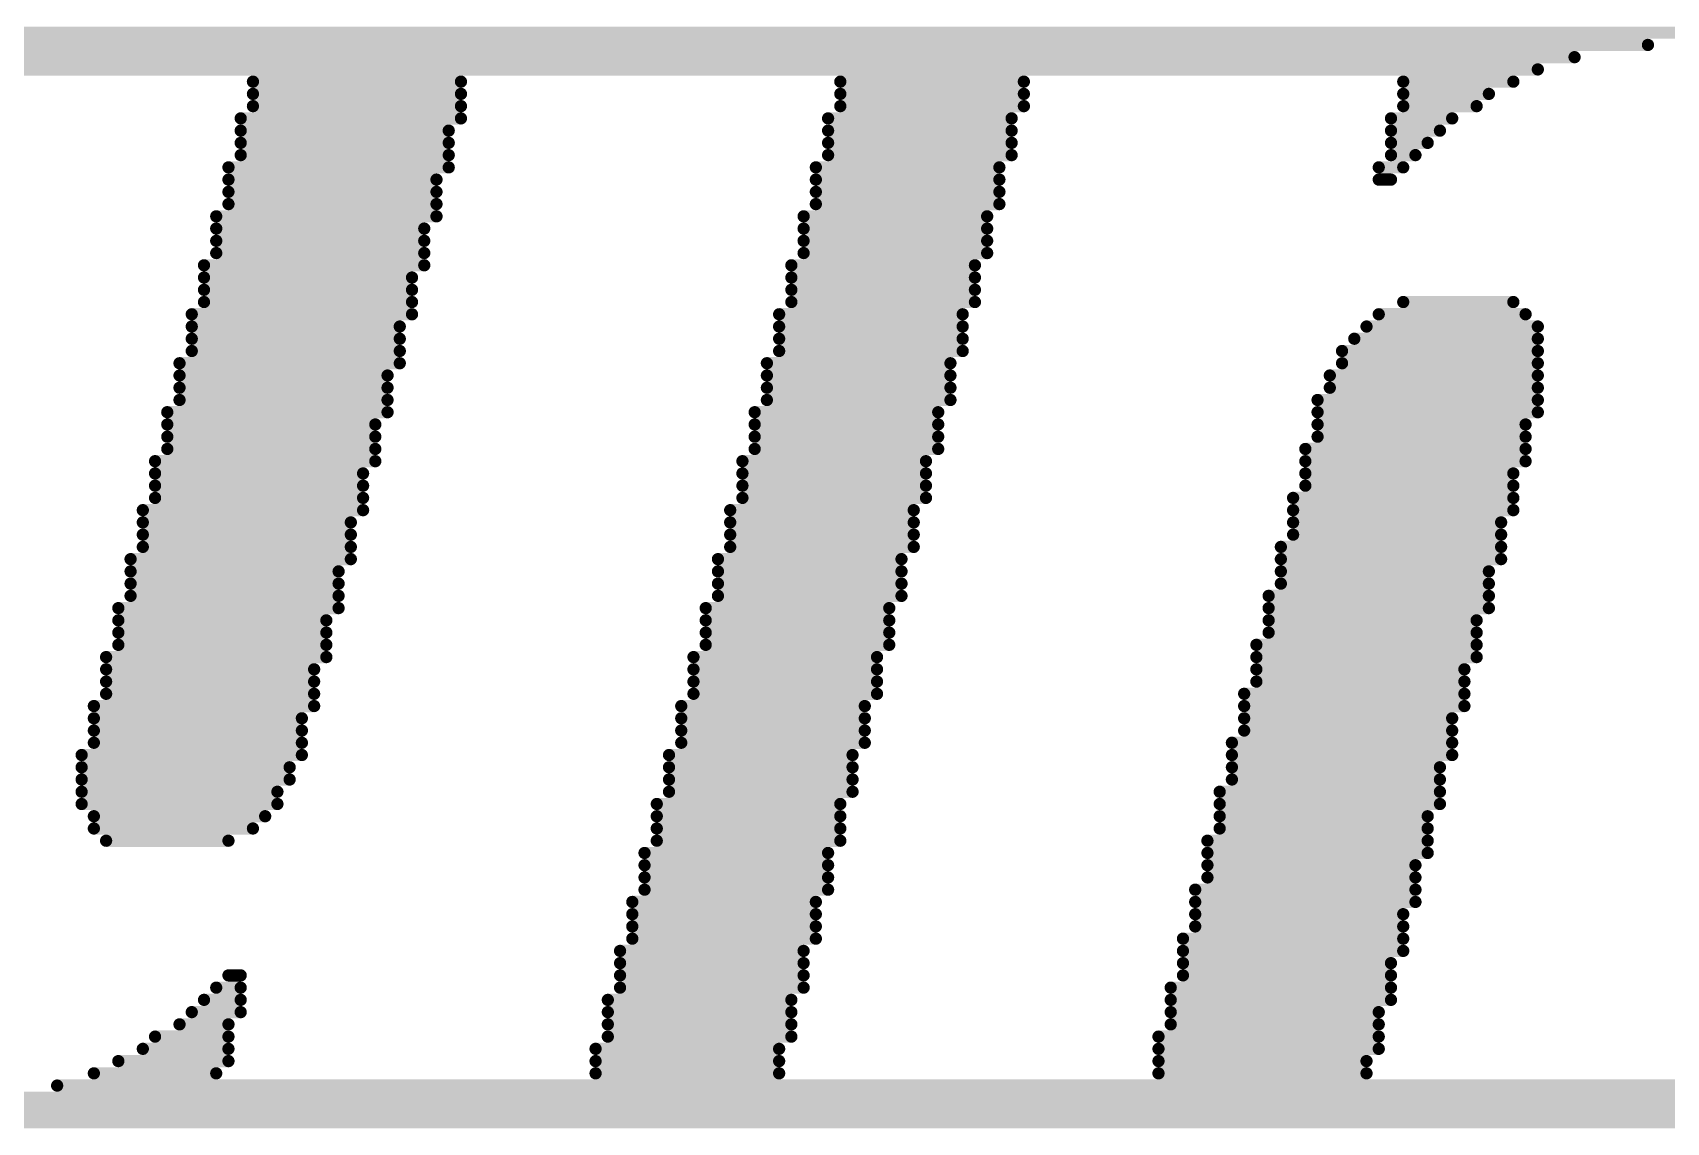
# Model space of a CAD drawing. Header units: millimetres. Extents: x 5 to 297, y 5 to 198.
# Drawn here: x 162.08 to 168.86, y 30.18 to 34.7 of the extents above; entities that cross this region are included whole.
import ezdxf

# ---------------------------------------------------------------- set-up
doc = ezdxf.new("R2010")
doc.units = ezdxf.units.MM
doc.layers.add('Mechanical16', color=56, linetype='Continuous')

msp = doc.modelspace()

# ---------------------------------------------------------------- linework, layer by layer
at = {"layer": 'Mechanical16', "const_width": 0.0508}
for points in [[(158.0134, 34.6964), (175.133, 34.6964)], [(158.0134, 34.6456), (168.783, 34.6456)], [(157.9626, 34.5948), (168.4782, 34.5948)], [(158.623, 34.544), (168.3258, 34.544)], [(162.9918, 34.4932), (163.8554, 34.4932)], [(162.9918, 34.4424), (163.8554, 34.4424)], [(165.4302, 34.4932), (166.1922, 34.4932)], [(165.4302, 34.4424), (166.1922, 34.4424)], [(167.767, 34.4932), (168.2242, 34.4932)], [(167.767, 34.4424), (168.1226, 34.4424)], [(162.9918, 34.3916), (163.8554, 34.3916)], [(165.4302, 34.3916), (166.1922, 34.3916)], [(167.767, 34.3916), (168.0718, 34.3916)], [(162.941, 34.3408), (163.8554, 34.3408)], [(165.3794, 34.3408), (166.1414, 34.3408)], [(167.7162, 34.3408), (167.9702, 34.3408)], [(162.941, 34.29), (163.8046, 34.29)], [(162.941, 34.2392), (163.8046, 34.2392)], [(165.3794, 34.29), (166.1414, 34.29)], [(165.3794, 34.2392), (166.1414, 34.2392)], [(167.7162, 34.29), (167.9194, 34.29)], [(167.7162, 34.2392), (167.8686, 34.2392)], [(162.941, 34.1884), (163.8046, 34.1884)], [(165.3794, 34.1884), (166.1414, 34.1884)], [(167.7162, 34.1884), (167.8178, 34.1884)], [(162.8902, 34.1376), (163.8046, 34.1376)], [(165.3286, 34.1376), (166.0906, 34.1376)], [(167.6654, 34.1376), (167.767, 34.1376)], [(162.8902, 34.0868), (163.7538, 34.0868)], [(162.8902, 34.036), (163.7538, 34.036)], [(165.3286, 34.0868), (166.0906, 34.0868)], [(165.3286, 34.036), (166.0906, 34.036)], [(167.6654, 34.0868), (167.7162, 34.0868)], [(162.8902, 33.9852), (163.7538, 33.9852)], [(165.3286, 33.9852), (166.0906, 33.9852)], [(162.8394, 33.9344), (163.7538, 33.9344)], [(162.8394, 33.8836), (163.703, 33.8836)], [(165.2778, 33.9344), (166.0398, 33.9344)], [(165.2778, 33.8836), (166.0398, 33.8836)], [(162.8394, 33.8328), (163.703, 33.8328)], [(165.2778, 33.8328), (166.0398, 33.8328)], [(162.8394, 33.782), (163.703, 33.782)], [(165.2778, 33.782), (166.0398, 33.782)], [(162.7886, 33.7312), (163.703, 33.7312)], [(162.7886, 33.6804), (163.6522, 33.6804)], [(165.227, 33.7312), (165.989, 33.7312)], [(165.227, 33.6804), (165.989, 33.6804)], [(162.7886, 33.6296), (163.6522, 33.6296)], [(165.227, 33.6296), (165.989, 33.6296)], [(162.7886, 33.5788), (163.6522, 33.5788)], [(165.227, 33.5788), (165.989, 33.5788)], [(167.767, 33.5788), (168.2242, 33.5788)], [(162.7378, 33.528), (163.6522, 33.528)], [(162.7378, 33.4772), (163.6014, 33.4772)], [(165.1762, 33.528), (165.9382, 33.528)], [(165.1762, 33.4772), (165.9382, 33.4772)], [(167.6146, 33.4772), (168.3258, 33.4772)], [(167.6654, 33.528), (168.275, 33.528)], [(162.7378, 33.4264), (163.6014, 33.4264)], [(165.1762, 33.4264), (165.9382, 33.4264)], [(167.5638, 33.4264), (168.3258, 33.4264)], [(162.7378, 33.3756), (163.6014, 33.3756)], [(165.1762, 33.3756), (165.9382, 33.3756)], [(167.513, 33.3756), (168.3258, 33.3756)], [(162.687, 33.3248), (163.6014, 33.3248)], [(162.687, 33.274), (163.5506, 33.274)], [(165.1254, 33.3248), (165.8874, 33.3248)], [(165.1254, 33.274), (165.8874, 33.274)], [(167.4622, 33.274), (168.3258, 33.274)], [(167.513, 33.3248), (168.3258, 33.3248)], [(162.687, 33.2232), (163.5506, 33.2232)], [(165.1254, 33.2232), (165.8874, 33.2232)], [(167.4622, 33.2232), (168.3258, 33.2232)], [(162.687, 33.1724), (163.5506, 33.1724)], [(165.1254, 33.1724), (165.8874, 33.1724)], [(167.4114, 33.1724), (168.3258, 33.1724)], [(162.6362, 33.1216), (163.5506, 33.1216)], [(162.6362, 33.0708), (163.4998, 33.0708)], [(165.0746, 33.1216), (165.8366, 33.1216)], [(165.0746, 33.0708), (165.8366, 33.0708)], [(167.4114, 33.1216), (168.3258, 33.1216)], [(167.4114, 33.0708), (168.275, 33.0708)], [(162.6362, 33.02), (163.4998, 33.02)], [(165.0746, 33.02), (165.8366, 33.02)], [(167.4114, 33.02), (168.275, 33.02)], [(162.6362, 32.9692), (163.4998, 32.9692)], [(165.0746, 32.9692), (165.8366, 32.9692)], [(167.3606, 32.9692), (168.275, 32.9692)], [(162.5854, 32.9184), (163.4998, 32.9184)], [(162.5854, 32.8676), (163.449, 32.8676)], [(165.0238, 32.9184), (165.7858, 32.9184)], [(165.0238, 32.8676), (165.7858, 32.8676)], [(167.3606, 32.9184), (168.275, 32.9184)], [(167.3606, 32.8676), (168.2242, 32.8676)], [(162.5854, 32.8168), (163.449, 32.8168)], [(165.0238, 32.8168), (165.7858, 32.8168)], [(167.3606, 32.8168), (168.2242, 32.8168)], [(162.5854, 32.766), (163.449, 32.766)], [(165.0238, 32.766), (165.7858, 32.766)], [(167.3098, 32.766), (168.2242, 32.766)], [(162.5346, 32.7152), (163.449, 32.7152)], [(162.5346, 32.6644), (163.3982, 32.6644)], [(164.973, 32.7152), (165.735, 32.7152)], [(164.973, 32.6644), (165.735, 32.6644)], [(167.3098, 32.7152), (168.2242, 32.7152)], [(167.3098, 32.6644), (168.1734, 32.6644)], [(162.5346, 32.6136), (163.3982, 32.6136)], [(164.973, 32.6136), (165.735, 32.6136)], [(167.3098, 32.6136), (168.1734, 32.6136)], [(162.5346, 32.5628), (163.3982, 32.5628)], [(164.973, 32.5628), (165.735, 32.5628)], [(167.259, 32.5628), (168.1734, 32.5628)], [(162.4838, 32.512), (163.3982, 32.512)], [(162.4838, 32.4612), (163.3474, 32.4612)], [(164.9222, 32.512), (165.6842, 32.512)], [(164.9222, 32.4612), (165.6842, 32.4612)], [(167.259, 32.512), (168.1734, 32.512)], [(167.259, 32.4612), (168.1226, 32.4612)], [(162.4838, 32.4104), (163.3474, 32.4104)], [(164.9222, 32.4104), (165.6842, 32.4104)], [(167.259, 32.4104), (168.1226, 32.4104)], [(162.4838, 32.3596), (163.3474, 32.3596)], [(164.9222, 32.3596), (165.6842, 32.3596)], [(167.2082, 32.3596), (168.1226, 32.3596)], [(162.433, 32.3088), (163.3474, 32.3088)], [(162.433, 32.258), (163.2966, 32.258)], [(164.8714, 32.3088), (165.6334, 32.3088)], [(164.8714, 32.258), (165.6334, 32.258)], [(167.2082, 32.3088), (168.1226, 32.3088)], [(167.2082, 32.258), (168.0718, 32.258)], [(162.433, 32.2072), (163.2966, 32.2072)], [(164.8714, 32.2072), (165.6334, 32.2072)], [(167.2082, 32.2072), (168.0718, 32.2072)], [(162.433, 32.1564), (163.2966, 32.1564)], [(164.8714, 32.1564), (165.6334, 32.1564)], [(167.1574, 32.1564), (168.0718, 32.1564)], [(162.3822, 32.1056), (163.2966, 32.1056)], [(162.3822, 32.0548), (163.2458, 32.0548)], [(164.8206, 32.1056), (165.5826, 32.1056)], [(164.8206, 32.0548), (165.5826, 32.0548)], [(167.1574, 32.1056), (168.0718, 32.1056)], [(167.1574, 32.0548), (168.021, 32.0548)], [(162.3822, 32.004), (163.2458, 32.004)], [(164.8206, 32.004), (165.5826, 32.004)], [(167.1574, 32.004), (168.021, 32.004)], [(162.3822, 31.9532), (163.2458, 31.9532)], [(164.8206, 31.9532), (165.5826, 31.9532)], [(167.1066, 31.9532), (168.021, 31.9532)], [(162.3314, 31.9024), (163.2458, 31.9024)], [(162.3314, 31.8516), (163.195, 31.8516)], [(164.7698, 31.9024), (165.5318, 31.9024)], [(164.7698, 31.8516), (165.5318, 31.8516)], [(167.1066, 31.9024), (168.021, 31.9024)], [(167.1066, 31.8516), (167.9702, 31.8516)], [(162.3314, 31.8008), (163.195, 31.8008)], [(164.7698, 31.8008), (165.5318, 31.8008)], [(167.1066, 31.8008), (167.9702, 31.8008)], [(162.3314, 31.75), (163.195, 31.75)], [(164.7698, 31.75), (165.5318, 31.75)], [(167.0558, 31.75), (167.9702, 31.75)], [(162.2806, 31.6992), (163.195, 31.6992)], [(162.2806, 31.6484), (163.1442, 31.6484)], [(164.719, 31.6992), (165.481, 31.6992)], [(164.719, 31.6484), (165.481, 31.6484)], [(167.0558, 31.6992), (167.9702, 31.6992)], [(167.0558, 31.6484), (167.9194, 31.6484)], [(162.2806, 31.5976), (163.1442, 31.5976)], [(164.719, 31.5976), (165.481, 31.5976)], [(167.0558, 31.5976), (167.9194, 31.5976)], [(162.2806, 31.5468), (163.0934, 31.5468)], [(164.719, 31.5468), (165.481, 31.5468)], [(167.005, 31.5468), (167.9194, 31.5468)], [(162.2806, 31.496), (163.0934, 31.496)], [(162.3314, 31.4452), (163.0426, 31.4452)], [(164.6682, 31.496), (165.4302, 31.496)], [(164.6682, 31.4452), (165.4302, 31.4452)], [(167.005, 31.496), (167.9194, 31.496)], [(167.005, 31.4452), (167.8686, 31.4452)], [(162.3314, 31.3944), (162.9918, 31.3944)], [(164.6682, 31.3944), (165.4302, 31.3944)], [(167.005, 31.3944), (167.8686, 31.3944)], [(162.3822, 31.3436), (162.8902, 31.3436)], [(164.6682, 31.3436), (165.4302, 31.3436)], [(166.9542, 31.3436), (167.8686, 31.3436)], [(164.6174, 31.2928), (165.3794, 31.2928)], [(164.6174, 31.242), (165.3794, 31.242)], [(166.9542, 31.2928), (167.8686, 31.2928)], [(166.9542, 31.242), (167.8178, 31.242)], [(164.6174, 31.1912), (165.3794, 31.1912)], [(166.9542, 31.1912), (167.8178, 31.1912)], [(164.6174, 31.1404), (165.3794, 31.1404)], [(166.9034, 31.1404), (167.8178, 31.1404)], [(164.5666, 31.0896), (165.3286, 31.0896)], [(164.5666, 31.0388), (165.3286, 31.0388)], [(166.9034, 31.0896), (167.8178, 31.0896)], [(166.9034, 31.0388), (167.767, 31.0388)], [(164.5666, 30.988), (165.3286, 30.988)], [(166.9034, 30.988), (167.767, 30.988)], [(164.5666, 30.9372), (165.3286, 30.9372)], [(166.8526, 30.9372), (167.767, 30.9372)], [(164.5158, 30.8864), (165.2778, 30.8864)], [(164.5158, 30.8356), (165.2778, 30.8356)], [(166.8526, 30.8864), (167.767, 30.8864)], [(166.8526, 30.8356), (167.7162, 30.8356)], [(162.8902, 30.7848), (162.941, 30.7848)], [(164.5158, 30.7848), (165.2778, 30.7848)], [(166.8526, 30.7848), (167.7162, 30.7848)], [(162.8394, 30.734), (162.941, 30.734)], [(164.5158, 30.734), (165.2778, 30.734)], [(166.8018, 30.734), (167.7162, 30.734)], [(162.7378, 30.6324), (162.941, 30.6324)], [(162.7886, 30.6832), (162.941, 30.6832)], [(164.465, 30.6832), (165.227, 30.6832)], [(164.465, 30.6324), (165.227, 30.6324)], [(166.8018, 30.6832), (167.7162, 30.6832)], [(166.8018, 30.6324), (167.6654, 30.6324)], [(162.687, 30.5816), (162.8902, 30.5816)], [(164.465, 30.5816), (165.227, 30.5816)], [(166.8018, 30.5816), (167.6654, 30.5816)], [(162.5854, 30.5308), (162.8902, 30.5308)], [(164.465, 30.5308), (165.227, 30.5308)], [(166.751, 30.5308), (167.6654, 30.5308)], [(162.433, 30.4292), (162.8902, 30.4292)], [(162.5346, 30.48), (162.8902, 30.48)], [(164.4142, 30.48), (165.1762, 30.48)], [(164.4142, 30.4292), (165.1762, 30.4292)], [(166.751, 30.48), (167.6654, 30.48)], [(166.751, 30.4292), (167.6146, 30.4292)], [(162.3314, 30.3784), (162.8394, 30.3784)], [(164.4142, 30.3784), (165.1762, 30.3784)], [(166.751, 30.3784), (167.6146, 30.3784)], [(162.179, 30.3276), (175.133, 30.3276)], [(145.161, 30.226), (175.133, 30.226)], [(161.925, 30.2768), (175.133, 30.2768)], [(145.161, 30.1752), (175.133, 30.1752)]]:
    msp.add_lwpolyline(points, dxfattribs=at)
at = {"layer": 'Mechanical16', "const_width": 0.0254}
for points in [[(168.7703, 34.6456, 1), (168.7957, 34.6456, 1)], [(168.4655, 34.5948, 1), (168.4909, 34.5948, 1)], [(168.3131, 34.544, 1), (168.3385, 34.544, 1)], [(162.9791, 34.4932, 1), (163.0045, 34.4932, 1)], [(162.9791, 34.4424, 1), (163.0045, 34.4424, 1)], [(163.8427, 34.4932, 1), (163.8681, 34.4932, 1)], [(163.8427, 34.4424, 1), (163.8681, 34.4424, 1)], [(165.4175, 34.4932, 1), (165.4429, 34.4932, 1)], [(165.4175, 34.4424, 1), (165.4429, 34.4424, 1)], [(166.1795, 34.4932, 1), (166.2049, 34.4932, 1)], [(166.1795, 34.4424, 1), (166.2049, 34.4424, 1)], [(167.7543, 34.4932, 1), (167.7797, 34.4932, 1)], [(167.7543, 34.4424, 1), (167.7797, 34.4424, 1)], [(168.1099, 34.4424, 1), (168.1353, 34.4424, 1)], [(168.2115, 34.4932, 1), (168.2369, 34.4932, 1)], [(162.9791, 34.3916, 1), (163.0045, 34.3916, 1)], [(163.8427, 34.3916, 1), (163.8681, 34.3916, 1)], [(165.4175, 34.3916, 1), (165.4429, 34.3916, 1)], [(166.1795, 34.3916, 1), (166.2049, 34.3916, 1)], [(167.7543, 34.3916, 1), (167.7797, 34.3916, 1)], [(168.0591, 34.3916, 1), (168.0845, 34.3916, 1)], [(162.9283, 34.3408, 1), (162.9537, 34.3408, 1)], [(163.8427, 34.3408, 1), (163.8681, 34.3408, 1)], [(165.3667, 34.3408, 1), (165.3921, 34.3408, 1)], [(166.1287, 34.3408, 1), (166.1541, 34.3408, 1)], [(167.7035, 34.3408, 1), (167.7289, 34.3408, 1)], [(167.9575, 34.3408, 1), (167.9829, 34.3408, 1)], [(162.9283, 34.29, 1), (162.9537, 34.29, 1)], [(162.9283, 34.2392, 1), (162.9537, 34.2392, 1)], [(163.7919, 34.29, 1), (163.8173, 34.29, 1)], [(163.7919, 34.2392, 1), (163.8173, 34.2392, 1)], [(165.3667, 34.29, 1), (165.3921, 34.29, 1)], [(165.3667, 34.2392, 1), (165.3921, 34.2392, 1)], [(166.1287, 34.29, 1), (166.1541, 34.29, 1)], [(166.1287, 34.2392, 1), (166.1541, 34.2392, 1)], [(167.7035, 34.29, 1), (167.7289, 34.29, 1)], [(167.7035, 34.2392, 1), (167.7289, 34.2392, 1)], [(167.8559, 34.2392, 1), (167.8813, 34.2392, 1)], [(167.9067, 34.29, 1), (167.9321, 34.29, 1)], [(162.9283, 34.1884, 1), (162.9537, 34.1884, 1)], [(163.7919, 34.1884, 1), (163.8173, 34.1884, 1)], [(165.3667, 34.1884, 1), (165.3921, 34.1884, 1)], [(166.1287, 34.1884, 1), (166.1541, 34.1884, 1)], [(167.7035, 34.1884, 1), (167.7289, 34.1884, 1)], [(167.8051, 34.1884, 1), (167.8305, 34.1884, 1)], [(162.8775, 34.1376, 1), (162.9029, 34.1376, 1)], [(163.7919, 34.1376, 1), (163.8173, 34.1376, 1)], [(165.3159, 34.1376, 1), (165.3413, 34.1376, 1)], [(166.0779, 34.1376, 1), (166.1033, 34.1376, 1)], [(167.6527, 34.1376, 1), (167.6781, 34.1376, 1)], [(167.7543, 34.1376, 1), (167.7797, 34.1376, 1)], [(162.8775, 34.0868, 1), (162.9029, 34.0868, 1)], [(162.8775, 34.036, 1), (162.9029, 34.036, 1)], [(163.7411, 34.0868, 1), (163.7665, 34.0868, 1)], [(163.7411, 34.036, 1), (163.7665, 34.036, 1)], [(165.3159, 34.0868, 1), (165.3413, 34.0868, 1)], [(165.3159, 34.036, 1), (165.3413, 34.036, 1)], [(166.0779, 34.0868, 1), (166.1033, 34.0868, 1)], [(166.0779, 34.036, 1), (166.1033, 34.036, 1)], [(167.6527, 34.0868, 1), (167.6781, 34.0868, 1)], [(167.7035, 34.0868, 1), (167.7289, 34.0868, 1)], [(162.8775, 33.9852, 1), (162.9029, 33.9852, 1)], [(163.7411, 33.9852, 1), (163.7665, 33.9852, 1)], [(165.3159, 33.9852, 1), (165.3413, 33.9852, 1)], [(166.0779, 33.9852, 1), (166.1033, 33.9852, 1)], [(162.8267, 33.9344, 1), (162.8521, 33.9344, 1)], [(162.8267, 33.8836, 1), (162.8521, 33.8836, 1)], [(163.6903, 33.8836, 1), (163.7157, 33.8836, 1)], [(163.7411, 33.9344, 1), (163.7665, 33.9344, 1)], [(165.2651, 33.9344, 1), (165.2905, 33.9344, 1)], [(165.2651, 33.8836, 1), (165.2905, 33.8836, 1)], [(166.0271, 33.9344, 1), (166.0525, 33.9344, 1)], [(166.0271, 33.8836, 1), (166.0525, 33.8836, 1)], [(162.8267, 33.8328, 1), (162.8521, 33.8328, 1)], [(163.6903, 33.8328, 1), (163.7157, 33.8328, 1)], [(165.2651, 33.8328, 1), (165.2905, 33.8328, 1)], [(166.0271, 33.8328, 1), (166.0525, 33.8328, 1)], [(162.8267, 33.782, 1), (162.8521, 33.782, 1)], [(163.6903, 33.782, 1), (163.7157, 33.782, 1)], [(165.2651, 33.782, 1), (165.2905, 33.782, 1)], [(166.0271, 33.782, 1), (166.0525, 33.782, 1)], [(162.7759, 33.7312, 1), (162.8013, 33.7312, 1)], [(162.7759, 33.6804, 1), (162.8013, 33.6804, 1)], [(163.6395, 33.6804, 1), (163.6649, 33.6804, 1)], [(163.6903, 33.7312, 1), (163.7157, 33.7312, 1)], [(165.2143, 33.7312, 1), (165.2397, 33.7312, 1)], [(165.2143, 33.6804, 1), (165.2397, 33.6804, 1)], [(165.9763, 33.7312, 1), (166.0017, 33.7312, 1)], [(165.9763, 33.6804, 1), (166.0017, 33.6804, 1)], [(162.7759, 33.6296, 1), (162.8013, 33.6296, 1)], [(163.6395, 33.6296, 1), (163.6649, 33.6296, 1)], [(165.2143, 33.6296, 1), (165.2397, 33.6296, 1)], [(165.9763, 33.6296, 1), (166.0017, 33.6296, 1)], [(162.7759, 33.5788, 1), (162.8013, 33.5788, 1)], [(163.6395, 33.5788, 1), (163.6649, 33.5788, 1)], [(165.2143, 33.5788, 1), (165.2397, 33.5788, 1)], [(165.9763, 33.5788, 1), (166.0017, 33.5788, 1)], [(167.7543, 33.5788, 1), (167.7797, 33.5788, 1)], [(168.2115, 33.5788, 1), (168.2369, 33.5788, 1)], [(162.7251, 33.528, 1), (162.7505, 33.528, 1)], [(162.7251, 33.4772, 1), (162.7505, 33.4772, 1)], [(163.5887, 33.4772, 1), (163.6141, 33.4772, 1)], [(163.6395, 33.528, 1), (163.6649, 33.528, 1)], [(165.1635, 33.528, 1), (165.1889, 33.528, 1)], [(165.1635, 33.4772, 1), (165.1889, 33.4772, 1)], [(165.9255, 33.528, 1), (165.9509, 33.528, 1)], [(165.9255, 33.4772, 1), (165.9509, 33.4772, 1)], [(167.6019, 33.4772, 1), (167.6273, 33.4772, 1)], [(167.6527, 33.528, 1), (167.6781, 33.528, 1)], [(168.2623, 33.528, 1), (168.2877, 33.528, 1)], [(168.3131, 33.4772, 1), (168.3385, 33.4772, 1)], [(162.7251, 33.4264, 1), (162.7505, 33.4264, 1)], [(163.5887, 33.4264, 1), (163.6141, 33.4264, 1)], [(165.1635, 33.4264, 1), (165.1889, 33.4264, 1)], [(165.9255, 33.4264, 1), (165.9509, 33.4264, 1)], [(167.5511, 33.4264, 1), (167.5765, 33.4264, 1)], [(168.3131, 33.4264, 1), (168.3385, 33.4264, 1)], [(162.7251, 33.3756, 1), (162.7505, 33.3756, 1)], [(163.5887, 33.3756, 1), (163.6141, 33.3756, 1)], [(165.1635, 33.3756, 1), (165.1889, 33.3756, 1)], [(165.9255, 33.3756, 1), (165.9509, 33.3756, 1)], [(167.5003, 33.3756, 1), (167.5257, 33.3756, 1)], [(168.3131, 33.3756, 1), (168.3385, 33.3756, 1)], [(162.6743, 33.3248, 1), (162.6997, 33.3248, 1)], [(162.6743, 33.274, 1), (162.6997, 33.274, 1)], [(163.5379, 33.274, 1), (163.5633, 33.274, 1)], [(163.5887, 33.3248, 1), (163.6141, 33.3248, 1)], [(165.1127, 33.3248, 1), (165.1381, 33.3248, 1)], [(165.1127, 33.274, 1), (165.1381, 33.274, 1)], [(165.8747, 33.3248, 1), (165.9001, 33.3248, 1)], [(165.8747, 33.274, 1), (165.9001, 33.274, 1)], [(167.4495, 33.274, 1), (167.4749, 33.274, 1)], [(167.5003, 33.3248, 1), (167.5257, 33.3248, 1)], [(168.3131, 33.3248, 1), (168.3385, 33.3248, 1)], [(168.3131, 33.274, 1), (168.3385, 33.274, 1)], [(162.6743, 33.2232, 1), (162.6997, 33.2232, 1)], [(163.5379, 33.2232, 1), (163.5633, 33.2232, 1)], [(165.1127, 33.2232, 1), (165.1381, 33.2232, 1)], [(165.8747, 33.2232, 1), (165.9001, 33.2232, 1)], [(167.4495, 33.2232, 1), (167.4749, 33.2232, 1)], [(168.3131, 33.2232, 1), (168.3385, 33.2232, 1)], [(162.6743, 33.1724, 1), (162.6997, 33.1724, 1)], [(163.5379, 33.1724, 1), (163.5633, 33.1724, 1)], [(165.1127, 33.1724, 1), (165.1381, 33.1724, 1)], [(165.8747, 33.1724, 1), (165.9001, 33.1724, 1)], [(167.3987, 33.1724, 1), (167.4241, 33.1724, 1)], [(168.3131, 33.1724, 1), (168.3385, 33.1724, 1)], [(162.6235, 33.1216, 1), (162.6489, 33.1216, 1)], [(162.6235, 33.0708, 1), (162.6489, 33.0708, 1)], [(163.4871, 33.0708, 1), (163.5125, 33.0708, 1)], [(163.5379, 33.1216, 1), (163.5633, 33.1216, 1)], [(165.0619, 33.1216, 1), (165.0873, 33.1216, 1)], [(165.0619, 33.0708, 1), (165.0873, 33.0708, 1)], [(165.8239, 33.1216, 1), (165.8493, 33.1216, 1)], [(165.8239, 33.0708, 1), (165.8493, 33.0708, 1)], [(167.3987, 33.1216, 1), (167.4241, 33.1216, 1)], [(167.3987, 33.0708, 1), (167.4241, 33.0708, 1)], [(168.2623, 33.0708, 1), (168.2877, 33.0708, 1)], [(168.3131, 33.1216, 1), (168.3385, 33.1216, 1)], [(162.6235, 33.02, 1), (162.6489, 33.02, 1)], [(163.4871, 33.02, 1), (163.5125, 33.02, 1)], [(165.0619, 33.02, 1), (165.0873, 33.02, 1)], [(165.8239, 33.02, 1), (165.8493, 33.02, 1)], [(167.3987, 33.02, 1), (167.4241, 33.02, 1)], [(168.2623, 33.02, 1), (168.2877, 33.02, 1)], [(162.6235, 32.9692, 1), (162.6489, 32.9692, 1)], [(163.4871, 32.9692, 1), (163.5125, 32.9692, 1)], [(165.0619, 32.9692, 1), (165.0873, 32.9692, 1)], [(165.8239, 32.9692, 1), (165.8493, 32.9692, 1)], [(167.3479, 32.9692, 1), (167.3733, 32.9692, 1)], [(168.2623, 32.9692, 1), (168.2877, 32.9692, 1)], [(162.5727, 32.9184, 1), (162.5981, 32.9184, 1)], [(162.5727, 32.8676, 1), (162.5981, 32.8676, 1)], [(163.4363, 32.8676, 1), (163.4617, 32.8676, 1)], [(163.4871, 32.9184, 1), (163.5125, 32.9184, 1)], [(165.0111, 32.9184, 1), (165.0365, 32.9184, 1)], [(165.0111, 32.8676, 1), (165.0365, 32.8676, 1)], [(165.7731, 32.9184, 1), (165.7985, 32.9184, 1)], [(165.7731, 32.8676, 1), (165.7985, 32.8676, 1)], [(167.3479, 32.9184, 1), (167.3733, 32.9184, 1)], [(167.3479, 32.8676, 1), (167.3733, 32.8676, 1)], [(168.2115, 32.8676, 1), (168.2369, 32.8676, 1)], [(168.2623, 32.9184, 1), (168.2877, 32.9184, 1)], [(162.5727, 32.8168, 1), (162.5981, 32.8168, 1)], [(163.4363, 32.8168, 1), (163.4617, 32.8168, 1)], [(165.0111, 32.8168, 1), (165.0365, 32.8168, 1)], [(165.7731, 32.8168, 1), (165.7985, 32.8168, 1)], [(167.3479, 32.8168, 1), (167.3733, 32.8168, 1)], [(168.2115, 32.8168, 1), (168.2369, 32.8168, 1)], [(162.5727, 32.766, 1), (162.5981, 32.766, 1)], [(163.4363, 32.766, 1), (163.4617, 32.766, 1)], [(165.0111, 32.766, 1), (165.0365, 32.766, 1)], [(165.7731, 32.766, 1), (165.7985, 32.766, 1)], [(167.2971, 32.766, 1), (167.3225, 32.766, 1)], [(168.2115, 32.766, 1), (168.2369, 32.766, 1)], [(162.5219, 32.7152, 1), (162.5473, 32.7152, 1)], [(162.5219, 32.6644, 1), (162.5473, 32.6644, 1)], [(163.3855, 32.6644, 1), (163.4109, 32.6644, 1)], [(163.4363, 32.7152, 1), (163.4617, 32.7152, 1)], [(164.9603, 32.7152, 1), (164.9857, 32.7152, 1)], [(164.9603, 32.6644, 1), (164.9857, 32.6644, 1)], [(165.7223, 32.7152, 1), (165.7477, 32.7152, 1)], [(165.7223, 32.6644, 1), (165.7477, 32.6644, 1)], [(167.2971, 32.7152, 1), (167.3225, 32.7152, 1)], [(167.2971, 32.6644, 1), (167.3225, 32.6644, 1)], [(168.1607, 32.6644, 1), (168.1861, 32.6644, 1)], [(168.2115, 32.7152, 1), (168.2369, 32.7152, 1)], [(162.5219, 32.6136, 1), (162.5473, 32.6136, 1)], [(163.3855, 32.6136, 1), (163.4109, 32.6136, 1)], [(164.9603, 32.6136, 1), (164.9857, 32.6136, 1)], [(165.7223, 32.6136, 1), (165.7477, 32.6136, 1)], [(167.2971, 32.6136, 1), (167.3225, 32.6136, 1)], [(168.1607, 32.6136, 1), (168.1861, 32.6136, 1)], [(162.5219, 32.5628, 1), (162.5473, 32.5628, 1)], [(163.3855, 32.5628, 1), (163.4109, 32.5628, 1)], [(164.9603, 32.5628, 1), (164.9857, 32.5628, 1)], [(165.7223, 32.5628, 1), (165.7477, 32.5628, 1)], [(167.2463, 32.5628, 1), (167.2717, 32.5628, 1)], [(168.1607, 32.5628, 1), (168.1861, 32.5628, 1)], [(162.4711, 32.512, 1), (162.4965, 32.512, 1)], [(162.4711, 32.4612, 1), (162.4965, 32.4612, 1)], [(163.3347, 32.4612, 1), (163.3601, 32.4612, 1)], [(163.3855, 32.512, 1), (163.4109, 32.512, 1)], [(164.9095, 32.512, 1), (164.9349, 32.512, 1)], [(164.9095, 32.4612, 1), (164.9349, 32.4612, 1)], [(165.6715, 32.512, 1), (165.6969, 32.512, 1)], [(165.6715, 32.4612, 1), (165.6969, 32.4612, 1)], [(167.2463, 32.512, 1), (167.2717, 32.512, 1)], [(167.2463, 32.4612, 1), (167.2717, 32.4612, 1)], [(168.1099, 32.4612, 1), (168.1353, 32.4612, 1)], [(168.1607, 32.512, 1), (168.1861, 32.512, 1)], [(162.4711, 32.4104, 1), (162.4965, 32.4104, 1)], [(163.3347, 32.4104, 1), (163.3601, 32.4104, 1)], [(164.9095, 32.4104, 1), (164.9349, 32.4104, 1)], [(165.6715, 32.4104, 1), (165.6969, 32.4104, 1)], [(167.2463, 32.4104, 1), (167.2717, 32.4104, 1)], [(168.1099, 32.4104, 1), (168.1353, 32.4104, 1)], [(162.4711, 32.3596, 1), (162.4965, 32.3596, 1)], [(163.3347, 32.3596, 1), (163.3601, 32.3596, 1)], [(164.9095, 32.3596, 1), (164.9349, 32.3596, 1)], [(165.6715, 32.3596, 1), (165.6969, 32.3596, 1)], [(167.1955, 32.3596, 1), (167.2209, 32.3596, 1)], [(168.1099, 32.3596, 1), (168.1353, 32.3596, 1)], [(162.4203, 32.3088, 1), (162.4457, 32.3088, 1)], [(162.4203, 32.258, 1), (162.4457, 32.258, 1)], [(163.2839, 32.258, 1), (163.3093, 32.258, 1)], [(163.3347, 32.3088, 1), (163.3601, 32.3088, 1)], [(164.8587, 32.3088, 1), (164.8841, 32.3088, 1)], [(164.8587, 32.258, 1), (164.8841, 32.258, 1)], [(165.6207, 32.3088, 1), (165.6461, 32.3088, 1)], [(165.6207, 32.258, 1), (165.6461, 32.258, 1)], [(167.1955, 32.3088, 1), (167.2209, 32.3088, 1)], [(167.1955, 32.258, 1), (167.2209, 32.258, 1)], [(168.0591, 32.258, 1), (168.0845, 32.258, 1)], [(168.1099, 32.3088, 1), (168.1353, 32.3088, 1)], [(162.4203, 32.2072, 1), (162.4457, 32.2072, 1)], [(163.2839, 32.2072, 1), (163.3093, 32.2072, 1)], [(164.8587, 32.2072, 1), (164.8841, 32.2072, 1)], [(165.6207, 32.2072, 1), (165.6461, 32.2072, 1)], [(167.1955, 32.2072, 1), (167.2209, 32.2072, 1)], [(168.0591, 32.2072, 1), (168.0845, 32.2072, 1)], [(162.4203, 32.1564, 1), (162.4457, 32.1564, 1)], [(163.2839, 32.1564, 1), (163.3093, 32.1564, 1)], [(164.8587, 32.1564, 1), (164.8841, 32.1564, 1)], [(165.6207, 32.1564, 1), (165.6461, 32.1564, 1)], [(167.1447, 32.1564, 1), (167.1701, 32.1564, 1)], [(168.0591, 32.1564, 1), (168.0845, 32.1564, 1)], [(162.3695, 32.1056, 1), (162.3949, 32.1056, 1)], [(162.3695, 32.0548, 1), (162.3949, 32.0548, 1)], [(163.2331, 32.0548, 1), (163.2585, 32.0548, 1)], [(163.2839, 32.1056, 1), (163.3093, 32.1056, 1)], [(164.8079, 32.1056, 1), (164.8333, 32.1056, 1)], [(164.8079, 32.0548, 1), (164.8333, 32.0548, 1)], [(165.5699, 32.1056, 1), (165.5953, 32.1056, 1)], [(165.5699, 32.0548, 1), (165.5953, 32.0548, 1)], [(167.1447, 32.1056, 1), (167.1701, 32.1056, 1)], [(167.1447, 32.0548, 1), (167.1701, 32.0548, 1)], [(168.0083, 32.0548, 1), (168.0337, 32.0548, 1)], [(168.0591, 32.1056, 1), (168.0845, 32.1056, 1)], [(162.3695, 32.004, 1), (162.3949, 32.004, 1)], [(163.2331, 32.004, 1), (163.2585, 32.004, 1)], [(164.8079, 32.004, 1), (164.8333, 32.004, 1)], [(165.5699, 32.004, 1), (165.5953, 32.004, 1)], [(167.1447, 32.004, 1), (167.1701, 32.004, 1)], [(168.0083, 32.004, 1), (168.0337, 32.004, 1)], [(162.3695, 31.9532, 1), (162.3949, 31.9532, 1)], [(163.2331, 31.9532, 1), (163.2585, 31.9532, 1)], [(164.8079, 31.9532, 1), (164.8333, 31.9532, 1)], [(165.5699, 31.9532, 1), (165.5953, 31.9532, 1)], [(167.0939, 31.9532, 1), (167.1193, 31.9532, 1)], [(168.0083, 31.9532, 1), (168.0337, 31.9532, 1)], [(162.3187, 31.9024, 1), (162.3441, 31.9024, 1)], [(162.3187, 31.8516, 1), (162.3441, 31.8516, 1)], [(163.1823, 31.8516, 1), (163.2077, 31.8516, 1)], [(163.2331, 31.9024, 1), (163.2585, 31.9024, 1)], [(164.7571, 31.9024, 1), (164.7825, 31.9024, 1)], [(164.7571, 31.8516, 1), (164.7825, 31.8516, 1)], [(165.5191, 31.9024, 1), (165.5445, 31.9024, 1)], [(165.5191, 31.8516, 1), (165.5445, 31.8516, 1)], [(167.0939, 31.9024, 1), (167.1193, 31.9024, 1)], [(167.0939, 31.8516, 1), (167.1193, 31.8516, 1)], [(167.9575, 31.8516, 1), (167.9829, 31.8516, 1)], [(168.0083, 31.9024, 1), (168.0337, 31.9024, 1)], [(162.3187, 31.8008, 1), (162.3441, 31.8008, 1)], [(163.1823, 31.8008, 1), (163.2077, 31.8008, 1)], [(164.7571, 31.8008, 1), (164.7825, 31.8008, 1)], [(165.5191, 31.8008, 1), (165.5445, 31.8008, 1)], [(167.0939, 31.8008, 1), (167.1193, 31.8008, 1)], [(167.9575, 31.8008, 1), (167.9829, 31.8008, 1)], [(162.3187, 31.75, 1), (162.3441, 31.75, 1)], [(163.1823, 31.75, 1), (163.2077, 31.75, 1)], [(164.7571, 31.75, 1), (164.7825, 31.75, 1)], [(165.5191, 31.75, 1), (165.5445, 31.75, 1)], [(167.0431, 31.75, 1), (167.0685, 31.75, 1)], [(167.9575, 31.75, 1), (167.9829, 31.75, 1)], [(162.2679, 31.6992, 1), (162.2933, 31.6992, 1)], [(162.2679, 31.6484, 1), (162.2933, 31.6484, 1)], [(163.1315, 31.6484, 1), (163.1569, 31.6484, 1)], [(163.1823, 31.6992, 1), (163.2077, 31.6992, 1)], [(164.7063, 31.6992, 1), (164.7317, 31.6992, 1)], [(164.7063, 31.6484, 1), (164.7317, 31.6484, 1)], [(165.4683, 31.6992, 1), (165.4937, 31.6992, 1)], [(165.4683, 31.6484, 1), (165.4937, 31.6484, 1)], [(167.0431, 31.6992, 1), (167.0685, 31.6992, 1)], [(167.0431, 31.6484, 1), (167.0685, 31.6484, 1)], [(167.9067, 31.6484, 1), (167.9321, 31.6484, 1)], [(167.9575, 31.6992, 1), (167.9829, 31.6992, 1)], [(162.2679, 31.5976, 1), (162.2933, 31.5976, 1)], [(163.1315, 31.5976, 1), (163.1569, 31.5976, 1)], [(164.7063, 31.5976, 1), (164.7317, 31.5976, 1)], [(165.4683, 31.5976, 1), (165.4937, 31.5976, 1)], [(167.0431, 31.5976, 1), (167.0685, 31.5976, 1)], [(167.9067, 31.5976, 1), (167.9321, 31.5976, 1)], [(162.2679, 31.5468, 1), (162.2933, 31.5468, 1)], [(163.0807, 31.5468, 1), (163.1061, 31.5468, 1)], [(164.7063, 31.5468, 1), (164.7317, 31.5468, 1)], [(165.4683, 31.5468, 1), (165.4937, 31.5468, 1)], [(166.9923, 31.5468, 1), (167.0177, 31.5468, 1)], [(167.9067, 31.5468, 1), (167.9321, 31.5468, 1)], [(162.2679, 31.496, 1), (162.2933, 31.496, 1)], [(162.3187, 31.4452, 1), (162.3441, 31.4452, 1)], [(163.0299, 31.4452, 1), (163.0553, 31.4452, 1)], [(163.0807, 31.496, 1), (163.1061, 31.496, 1)], [(164.6555, 31.496, 1), (164.6809, 31.496, 1)], [(164.6555, 31.4452, 1), (164.6809, 31.4452, 1)], [(165.4175, 31.496, 1), (165.4429, 31.496, 1)], [(165.4175, 31.4452, 1), (165.4429, 31.4452, 1)], [(166.9923, 31.496, 1), (167.0177, 31.496, 1)], [(166.9923, 31.4452, 1), (167.0177, 31.4452, 1)], [(167.8559, 31.4452, 1), (167.8813, 31.4452, 1)], [(167.9067, 31.496, 1), (167.9321, 31.496, 1)], [(162.3187, 31.3944, 1), (162.3441, 31.3944, 1)], [(162.9791, 31.3944, 1), (163.0045, 31.3944, 1)], [(164.6555, 31.3944, 1), (164.6809, 31.3944, 1)], [(165.4175, 31.3944, 1), (165.4429, 31.3944, 1)], [(166.9923, 31.3944, 1), (167.0177, 31.3944, 1)], [(167.8559, 31.3944, 1), (167.8813, 31.3944, 1)], [(162.3695, 31.3436, 1), (162.3949, 31.3436, 1)], [(162.8775, 31.3436, 1), (162.9029, 31.3436, 1)], [(164.6555, 31.3436, 1), (164.6809, 31.3436, 1)], [(165.4175, 31.3436, 1), (165.4429, 31.3436, 1)], [(166.9415, 31.3436, 1), (166.9669, 31.3436, 1)], [(167.8559, 31.3436, 1), (167.8813, 31.3436, 1)], [(164.6047, 31.2928, 1), (164.6301, 31.2928, 1)], [(164.6047, 31.242, 1), (164.6301, 31.242, 1)], [(165.3667, 31.2928, 1), (165.3921, 31.2928, 1)], [(165.3667, 31.242, 1), (165.3921, 31.242, 1)], [(166.9415, 31.2928, 1), (166.9669, 31.2928, 1)], [(166.9415, 31.242, 1), (166.9669, 31.242, 1)], [(167.8051, 31.242, 1), (167.8305, 31.242, 1)], [(167.8559, 31.2928, 1), (167.8813, 31.2928, 1)], [(164.6047, 31.1912, 1), (164.6301, 31.1912, 1)], [(165.3667, 31.1912, 1), (165.3921, 31.1912, 1)], [(166.9415, 31.1912, 1), (166.9669, 31.1912, 1)], [(167.8051, 31.1912, 1), (167.8305, 31.1912, 1)], [(164.6047, 31.1404, 1), (164.6301, 31.1404, 1)], [(165.3667, 31.1404, 1), (165.3921, 31.1404, 1)], [(166.8907, 31.1404, 1), (166.9161, 31.1404, 1)], [(167.8051, 31.1404, 1), (167.8305, 31.1404, 1)], [(164.5539, 31.0896, 1), (164.5793, 31.0896, 1)], [(164.5539, 31.0388, 1), (164.5793, 31.0388, 1)], [(165.3159, 31.0896, 1), (165.3413, 31.0896, 1)], [(165.3159, 31.0388, 1), (165.3413, 31.0388, 1)], [(166.8907, 31.0896, 1), (166.9161, 31.0896, 1)], [(166.8907, 31.0388, 1), (166.9161, 31.0388, 1)], [(167.7543, 31.0388, 1), (167.7797, 31.0388, 1)], [(167.8051, 31.0896, 1), (167.8305, 31.0896, 1)], [(164.5539, 30.988, 1), (164.5793, 30.988, 1)], [(165.3159, 30.988, 1), (165.3413, 30.988, 1)], [(166.8907, 30.988, 1), (166.9161, 30.988, 1)], [(167.7543, 30.988, 1), (167.7797, 30.988, 1)], [(164.5539, 30.9372, 1), (164.5793, 30.9372, 1)], [(165.3159, 30.9372, 1), (165.3413, 30.9372, 1)], [(166.8399, 30.9372, 1), (166.8653, 30.9372, 1)], [(167.7543, 30.9372, 1), (167.7797, 30.9372, 1)], [(164.5031, 30.8864, 1), (164.5285, 30.8864, 1)], [(164.5031, 30.8356, 1), (164.5285, 30.8356, 1)], [(165.2651, 30.8864, 1), (165.2905, 30.8864, 1)], [(165.2651, 30.8356, 1), (165.2905, 30.8356, 1)], [(166.8399, 30.8864, 1), (166.8653, 30.8864, 1)], [(166.8399, 30.8356, 1), (166.8653, 30.8356, 1)], [(167.7035, 30.8356, 1), (167.7289, 30.8356, 1)], [(167.7543, 30.8864, 1), (167.7797, 30.8864, 1)], [(162.8775, 30.7848, 1), (162.9029, 30.7848, 1)], [(162.9283, 30.7848, 1), (162.9537, 30.7848, 1)], [(164.5031, 30.7848, 1), (164.5285, 30.7848, 1)], [(165.2651, 30.7848, 1), (165.2905, 30.7848, 1)], [(166.8399, 30.7848, 1), (166.8653, 30.7848, 1)], [(167.7035, 30.7848, 1), (167.7289, 30.7848, 1)], [(162.8267, 30.734, 1), (162.8521, 30.734, 1)], [(162.9283, 30.734, 1), (162.9537, 30.734, 1)], [(164.5031, 30.734, 1), (164.5285, 30.734, 1)], [(165.2651, 30.734, 1), (165.2905, 30.734, 1)], [(166.7891, 30.734, 1), (166.8145, 30.734, 1)], [(167.7035, 30.734, 1), (167.7289, 30.734, 1)], [(162.7251, 30.6324, 1), (162.7505, 30.6324, 1)], [(162.7759, 30.6832, 1), (162.8013, 30.6832, 1)], [(162.9283, 30.6832, 1), (162.9537, 30.6832, 1)], [(162.9283, 30.6324, 1), (162.9537, 30.6324, 1)], [(164.4523, 30.6832, 1), (164.4777, 30.6832, 1)], [(164.4523, 30.6324, 1), (164.4777, 30.6324, 1)], [(165.2143, 30.6832, 1), (165.2397, 30.6832, 1)], [(165.2143, 30.6324, 1), (165.2397, 30.6324, 1)], [(166.7891, 30.6832, 1), (166.8145, 30.6832, 1)], [(166.7891, 30.6324, 1), (166.8145, 30.6324, 1)], [(167.6527, 30.6324, 1), (167.6781, 30.6324, 1)], [(167.7035, 30.6832, 1), (167.7289, 30.6832, 1)], [(162.6743, 30.5816, 1), (162.6997, 30.5816, 1)], [(162.8775, 30.5816, 1), (162.9029, 30.5816, 1)], [(164.4523, 30.5816, 1), (164.4777, 30.5816, 1)], [(165.2143, 30.5816, 1), (165.2397, 30.5816, 1)], [(166.7891, 30.5816, 1), (166.8145, 30.5816, 1)], [(167.6527, 30.5816, 1), (167.6781, 30.5816, 1)], [(162.5727, 30.5308, 1), (162.5981, 30.5308, 1)], [(162.8775, 30.5308, 1), (162.9029, 30.5308, 1)], [(164.4523, 30.5308, 1), (164.4777, 30.5308, 1)], [(165.2143, 30.5308, 1), (165.2397, 30.5308, 1)], [(166.7383, 30.5308, 1), (166.7637, 30.5308, 1)], [(167.6527, 30.5308, 1), (167.6781, 30.5308, 1)], [(162.4203, 30.4292, 1), (162.4457, 30.4292, 1)], [(162.5219, 30.48, 1), (162.5473, 30.48, 1)], [(162.8775, 30.48, 1), (162.9029, 30.48, 1)], [(162.8775, 30.4292, 1), (162.9029, 30.4292, 1)], [(164.4015, 30.48, 1), (164.4269, 30.48, 1)], [(164.4015, 30.4292, 1), (164.4269, 30.4292, 1)], [(165.1635, 30.48, 1), (165.1889, 30.48, 1)], [(165.1635, 30.4292, 1), (165.1889, 30.4292, 1)], [(166.7383, 30.48, 1), (166.7637, 30.48, 1)], [(166.7383, 30.4292, 1), (166.7637, 30.4292, 1)], [(167.6019, 30.4292, 1), (167.6273, 30.4292, 1)], [(167.6527, 30.48, 1), (167.6781, 30.48, 1)], [(162.3187, 30.3784, 1), (162.3441, 30.3784, 1)], [(162.8267, 30.3784, 1), (162.8521, 30.3784, 1)], [(164.4015, 30.3784, 1), (164.4269, 30.3784, 1)], [(165.1635, 30.3784, 1), (165.1889, 30.3784, 1)], [(166.7383, 30.3784, 1), (166.7637, 30.3784, 1)], [(167.6019, 30.3784, 1), (167.6273, 30.3784, 1)], [(162.1663, 30.3276, 1), (162.1917, 30.3276, 1)]]:
    msp.add_lwpolyline(points, format="xyb", close=True, dxfattribs=at)

doc.saveas('drawing.dxf')
